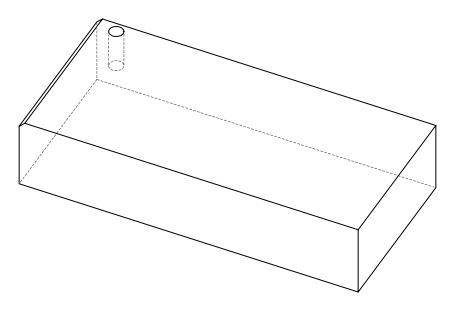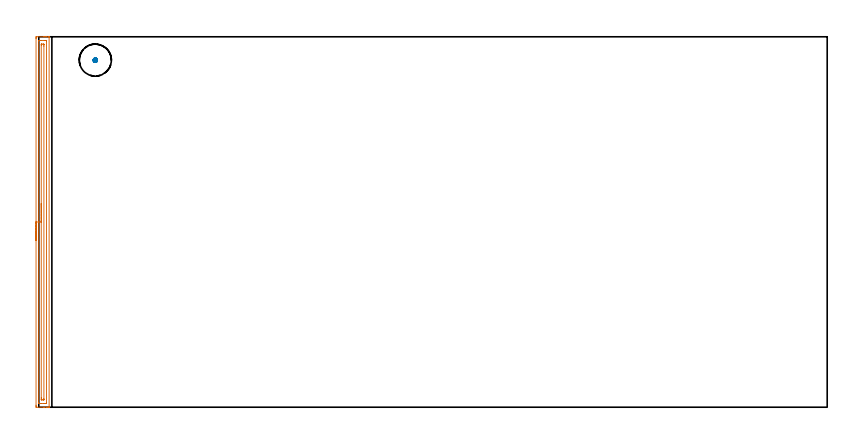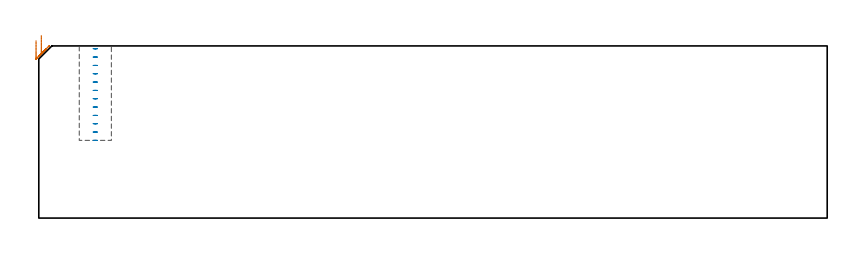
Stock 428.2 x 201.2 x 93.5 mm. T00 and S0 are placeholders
(PLAN: 2 operations, 1 tool changes, 5.6 min)
(1 AREA_MILL | FG_CHAMFER_SURFACE | UGT0205_001 | 5.02 min | 5071 mm3)
(2 MILL_BLIND_HOLE_FROM_SOLID_MATERIAL | STEP1POCKET | UGT0201_133 | Spiral | 0.56 min | 12197 mm3)
(TOOL UGT0205_001 | Chamfer Mill 20 x 3 x 45 deg. | D20 FL50 Z2)
(TOOL UGT0201_133 | Carbide End Mill 15.0 | D15 FL30 Z4)
(OP 1 AREA_MILL)
G17 G21 G94 G90
T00 M6
G54
G17 G0 G90 X-1.5 Y90.6 S1061 M3
G43 Z103.5 H0
Z96.4
G94 G1 Y90.638 Z95.528 F250.
Y90.752 Z94.664
Y90.941 Z93.812
Y91.203 Z92.98
Y91.537 Z92.174
Y91.94 Z91.4
Y92.408 Z90.664
Y92.94 Z89.972
Y93.529 Z89.329
Y94.172 Z88.74
Y94.864 Z88.208
Y95.6 Z87.74
Y96.374 Z87.337
Y97.18 Z87.003
Y98.012 Z86.741
Y98.863 Z86.552
Y99.728 Z86.438
Y100.6 Z86.4
Y200.165
X-1.499 Y200.59 Z86.401
X-1.495 Y201.053 Z86.403
X-1.491 Y201.191 Z86.405
X-1.038 Y201.2 Z86.859
X2.491 Z90.385
X3.05 Z90.947
X3.373 Z91.269
X3.932 Z91.829
X4.256 Z92.15
X5.262 Z93.161
X5.593 Y201.192 Z93.483
X5.605 Y201.19 Z93.495
X5.6 Y201.041 Z93.5
Y0.16
X5.605 Y0.01 Z93.495
X5.593 Y0.008 Z93.483
X5.261 Y0. Z93.161
X4.902 Z92.801
X4.256 Z92.15
X3.05 Z90.947
X2.491 Z90.385
X-1.038 Y0.001 Z86.859
X-1.268 Y0.004 Z86.629
X-1.491 Y0.009 Z86.406
X-1.495 Y0.147 Z86.403
X-1.499 Y0.61 Z86.401
X-1.5 Y1.078 Z86.4
Y100.6
X-0.086 Z87.814
X-0.085 Y199.01 Z87.815
X-0.084 Y199.113 Z87.816
X-0.082 Y199.163 Z87.818
X-0.08 Y199.182 Z87.82
X-0.054 Y199.19 Z87.846
X0.338 Y199.198 Z88.238
X0.727 Y199.199 Z88.627
X1.218 Y199.2 Z89.118
X2.983 Z90.883
X3.373 Y199.199 Z91.273
X3.868 Y199.197 Z91.768
X4.082 Y199.19 Z91.982
X4.179 Y199.177 Z92.079
X4.185 Y198.876 Z92.085
Y198.805
Y2.19
X4.184 Y2.087 Z92.084
X4.181 Y2.037 Z92.081
X4.18 Y2.018 Z92.08
X4.154 Y2.01 Z92.054
X3.762 Y2.002 Z91.662
X3.373 Y2.001 Z91.273
X2.882 Y2. Z90.782
X1.117 Z89.017
X0.727 Y2.001 Z88.627
X0.232 Y2.003 Z88.132
X0.018 Y2.01 Z87.918
X-0.079 Y2.023 Z87.821
X-0.085 Y2.324 Z87.815
Y2.395
X-0.086 Y100.6 Z87.814
X1.328 Z89.228
X1.329 Y196.41 Z89.229
X1.331 Y197.019 Z89.231
X1.333 Y197.16 Z89.233
X1.335 Y197.187 Z89.235
X1.371 Y197.193 Z89.271
X1.432 Y197.198 Z89.332
X1.609 Y197.2 Z89.509
X2.313 Y197.199 Z90.213
X2.491 Y197.196 Z90.391
X2.67 Y197.19 Z90.57
X2.765 Y197.18 Z90.665
X2.768 Y197.113 Z90.668
X2.77 Y197.019 Z90.67
X2.771 Y196.736 Z90.671
Y196.126
Y4.79
X2.769 Y4.181 Z90.669
X2.767 Y4.04 Z90.667
X2.765 Y4.013 Z90.665
X2.729 Y4.007 Z90.629
X2.668 Y4.002 Z90.568
X2.491 Y4. Z90.391
X1.787 Y4.001 Z89.687
X1.609 Y4.004 Z89.509
X1.431 Y4.01 Z89.331
X1.335 Y4.02 Z89.235
X1.332 Y4.087 Z89.232
X1.33 Y4.181 Z89.23
X1.329 Y4.464 Z89.229
X1.328 Y5.074 Z89.228
Y100.6
Y101.472 Z89.266
Y102.336 Z89.38
Y103.188 Z89.569
Y104.02 Z89.831
Y104.826 Z90.165
Y105.6 Z90.568
Y106.336 Z91.037
Y107.028 Z91.568
Y107.671 Z92.157
Y108.26 Z92.801
Y108.791 Z93.493
Y109.26 Z94.228
Y109.663 Z95.002
Y109.997 Z95.808
Y110.259 Z96.64
Y110.448 Z97.492
Y110.562 Z98.357
Y110.6 Z99.228
G0 Z103.5
M5
M2
(OP 2 MILL_BLIND_HOLE_FROM_SOLID_MATERIAL)
G17 G21 G94 G90
T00 M6
G54
G17 G0 G90 X30.7 Y188.5 S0 M3
G43 Z103.5 H0
Z91.975
G94 G3 X31.3 Y189.1 R0.6 F250.
X30.7 Y189.7 R0.6
X29.5 Y188.5 R1.2
X30.7 Y189.7 R-1.2
X30.1 Y189.1 R0.6
X30.7 Y188.5 R0.6
G0 Z87.45
G3 X31.3 Y189.1 R0.6
X30.7 Y189.7 R0.6
X29.5 Y188.5 R1.2
X30.7 Y189.7 R-1.2
X30.1 Y189.1 R0.6
X30.7 Y188.5 R0.6
G0 Z82.925
G3 X31.3 Y189.1 R0.6
X30.7 Y189.7 R0.6
X29.5 Y188.5 R1.2
X30.7 Y189.7 R-1.2
X30.1 Y189.1 R0.6
X30.7 Y188.5 R0.6
G0 Z78.4
G3 X31.3 Y189.1 R0.6
X30.7 Y189.7 R0.6
X29.5 Y188.5 R1.2
X30.7 Y189.7 R-1.2
X30.1 Y189.1 R0.6
X30.7 Y188.5 R0.6
G0 Z73.875
G3 X31.3 Y189.1 R0.6
X30.7 Y189.7 R0.6
X29.5 Y188.5 R1.2
X30.7 Y189.7 R-1.2
X30.1 Y189.1 R0.6
X30.7 Y188.5 R0.6
G0 Z69.35
G3 X31.3 Y189.1 R0.6
X30.7 Y189.7 R0.6
X29.5 Y188.5 R1.2
X30.7 Y189.7 R-1.2
X30.1 Y189.1 R0.6
X30.7 Y188.5 R0.6
G0 Z64.825
G3 X31.3 Y189.1 R0.6
X30.7 Y189.7 R0.6
X29.5 Y188.5 R1.2
X30.7 Y189.7 R-1.2
X30.1 Y189.1 R0.6
X30.7 Y188.5 R0.6
G0 Z60.3
G3 X31.3 Y189.1 R0.6
X30.7 Y189.7 R0.6
X29.5 Y188.5 R1.2
X30.7 Y189.7 R-1.2
X30.1 Y189.1 R0.6
X30.7 Y188.5 R0.6
G0 Z55.775
G3 X31.3 Y189.1 R0.6
X30.7 Y189.7 R0.6
X29.5 Y188.5 R1.2
X30.7 Y189.7 R-1.2
X30.1 Y189.1 R0.6
X30.7 Y188.5 R0.6
G0 Z51.25
G3 X31.3 Y189.1 R0.6
X30.7 Y189.7 R0.6
X29.5 Y188.5 R1.2
X30.7 Y189.7 R-1.2
X30.1 Y189.1 R0.6
X30.7 Y188.5 R0.6
G0 Z46.725
G3 X31.3 Y189.1 R0.6
X30.7 Y189.7 R0.6
X29.5 Y188.5 R1.2
X30.7 Y189.7 R-1.2
X30.1 Y189.1 R0.6
X30.7 Y188.5 R0.6
G0 Z42.2
G3 X31.3 Y189.1 R0.6
X30.7 Y189.7 R0.6
X29.5 Y188.5 R1.2
X30.7 Y189.7 R-1.2
X30.1 Y189.1 R0.6
X30.7 Y188.5 R0.6
G0 Z103.5
M5
M2
